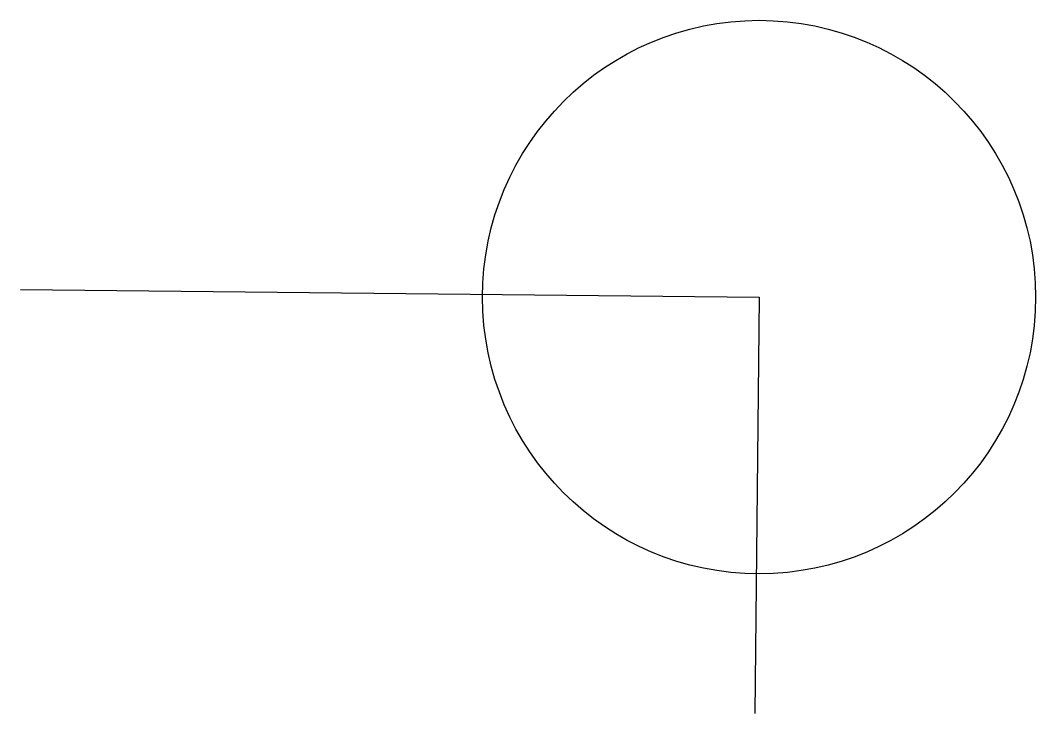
# Model space of a CAD drawing. Header units: millimetres. Extents: x 3258 to 4540, y 1410 to 2285.
import ezdxf

# ---------------------------------------------------------------- set-up
doc = ezdxf.new("R2010")
doc.units = ezdxf.units.MM

msp = doc.modelspace()

# ---------------------------------------------------------------- linework, layer by layer
for p, q in [((3257.6, 1945.1), (4191, 1935.6)), ((4191, 1935.6), (4185.6, 1409.7))]:
    msp.add_line(p, q)
msp.add_circle((4191, 1935.6), 349.4)

doc.saveas('drawing.dxf')
